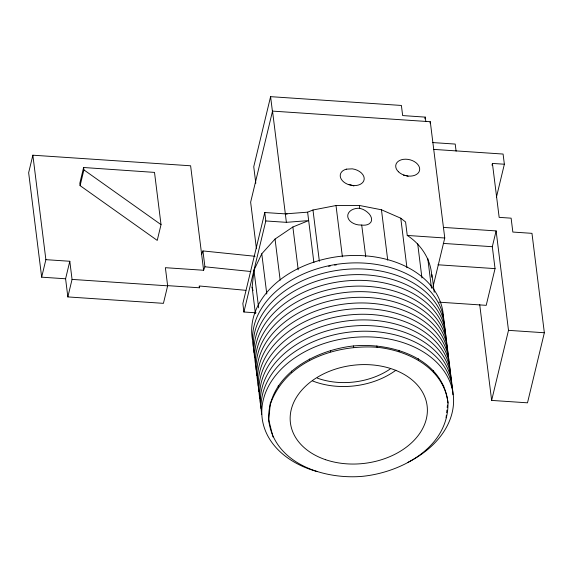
<?xml version="1.0" encoding="UTF-8"?>
<svg xmlns="http://www.w3.org/2000/svg" width="573" height="573" viewBox="0 0 573 573"><rect width="100%" height="100%" fill="white"/><g stroke="black" fill="none" stroke-linecap="round" stroke-linejoin="round"><path stroke-width="0.86" d="M255.386 313.445L252.12 287.195L253.954 270.212L261.775 253.789L275.047 239.048L292.867 226.987L308.661 220.591L286.378 222.338L265.815 220.956L264.769 212.526L287.123 213.994M268.558 419.192C268.1 374.986 314.821 350.082 353.498 345.956C391.517 342.339 442.141 358.003 447.835 401.637L448.007 403.034C448.473 447.241 401.745 472.145 363.067 476.27C325.049 479.888 274.424 464.223 268.737 420.582L268.558 419.192L273.006 436.97M268.737 420.582L270.399 402.21M431.748 277.246C431.569 260.343 421.32 244.521 407.253 235.439L405.577 221.98L400.771 218.206L381.453 209.782L359.371 205.456L336.007 205.535L312.973 209.997L307.615 212.168L285.34 213.872L272.533 111.105L430.28 121.72L444.763 237.996L433.088 286.557M446.088 417.774L446.36 415.224M446.639 412.682L446.911 410.132M447.191 407.582L447.463 405.039M429.994 123.023L430.28 121.72M203.623 270.263L190.616 165.783L32.862 155.197L28.65 172.717L41.664 277.174L65.594 278.786L67.843 296.921L163.434 303.346L167.645 285.834L165.375 267.691L203.623 270.263L204.919 266.796L202.942 250.931L255.057 256.281M41.664 277.174L45.876 259.662L32.862 155.197M83.608 167.509L79.819 183.274L80.113 185.645L157.238 240.402L161.027 224.637L154.509 172.401L83.608 167.509L83.902 169.88L80.113 185.645M65.594 278.786L69.806 261.267L45.876 259.662M67.843 296.921L72.055 279.402L69.806 261.267M167.388 285.626L199.411 287.782L199.834 286.027L245.867 290.332M425.832 121.555L425.259 117.121L402.654 115.567L401.394 105.453L270.592 96.658L253.746 166.729L255.802 183.253M272.533 111.105L250.637 202.19L256.432 248.725M264.769 212.526L242.852 303.575L243.905 312.006L256.102 312.829M243.905 312.006L265.815 220.956M424.851 118.819L425.259 117.121M491.999 165.153L492.415 163.427L504.362 164.229L496.462 197.098M438.947 302.157L486.212 305.337L495.043 268.622L492.314 246.712L496.118 230.912L443.488 227.409M492.415 163.427L499.162 217.36L511.116 218.17L512.842 232.051L531.966 233.34L544.35 332.755L527.497 402.826L491.648 400.412L508.495 330.349L496.118 230.912M201.653 254.398L202.942 250.931M270.571 403.6C285.741 361.262 335.47 344.28 377.034 347.274C408.42 350.425 444.082 368.324 448.007 403.034M346.293 169.157L352.302 168.842A12.183 8.194 13.5 0 1 363.826 176.541A12.183 8.201 13.2 0 1 356.227 185.502A12.183 8.201 13.2 0 1 341.3 179.242A12.183 8.201 13.2 0 1 346.307 169.178M361.713 225.067L358.426 224.91A12.198 8.387 6.2 0 1 347.718 216.028A12.198 8.387 6.2 0 1 358.268 208.235C362.473 208.371 366.276 210.893 369.127 213.829A12.062 7.642 25.5 0 1 370.774 222.36C368.675 225.11 364.908 225.468 361.713 225.067L365.753 256.754M432.472 142.555L455.206 144.074L456.101 151.157M433.825 149.403L503.087 154.051L504.362 164.229M443.266 243.41L492.314 246.712M437.965 264.783L495.043 268.622M72.055 279.402L167.645 285.834M508.495 330.349L544.35 332.755M407.253 235.439L444.763 237.996M204.919 266.796L250.852 271.516M83.902 169.88L161.027 224.637M252.12 287.195L253.015 290.647M479.701 304.528L491.648 400.412M432.028 274.696L434.212 292.287M427.752 258.316L431.476 288.212M443.566 385.257L443.738 386.646M417.667 243.647L421.936 277.941M433.475 370.588L433.646 371.977M400.771 218.206L406.937 267.727M418.261 358.634L418.433 360.023M381.453 209.782L387.735 260.185M398.944 350.203L399.123 351.6M376.862 345.884L377.034 347.274M336.007 205.535L342.396 256.826M353.498 345.956L353.677 347.353M312.973 209.997L319.362 261.288M330.463 350.425L330.635 351.815M307.615 212.168L313.897 262.592M292.867 226.987L298.211 269.854M309.313 358.977L309.484 360.374M270.592 96.658L272.433 111.441M275.047 239.048L280.176 280.168M291.492 371.039L291.664 372.436M261.775 253.789L266.796 294.035M278.22 385.787L278.392 387.176M253.954 270.212L258.645 307.837M199.196 286.006L199.411 287.782M285.34 213.872L286.378 222.338M359.371 205.456L359.715 208.321M317.471 471.658A96.264 69.011 -7.1 0 1 280.161 370.244A96.264 69.011 -7.1 0 1 428.203 355.174A96.264 69.011 -7.1 0 1 407.668 462.483M252.421 339.452A96.264 69.011 -7.1 0 1 341.343 256.217A96.264 69.011 -7.1 0 1 443.459 319.018M328.63 266.295A90.097 64.591 -7.1 0 1 330.342 265.929M334.646 265.127A90.097 64.591 -7.1 0 1 336.38 264.848M348.57 184.456A12.183 8.215 13.5 0 1 353.87 186.01M403.464 175.159A12.183 8.201 13.5 0 1 408.083 176.276M395.907 370.23A68.875 49.378 -7.1 0 1 312.572 380.945M390.127 369.055A63.338 45.41 -7.1 0 1 317.263 378.108M253.345 346.866A96.264 69.011 -7.1 0 1 342.862 263.566A96.264 69.011 -7.1 0 1 444.376 327.29M254.09 352.868A96.264 69.011 -7.1 0 1 343.012 269.632A96.264 69.011 -7.1 0 1 445.128 332.433M254.663 357.745A96.264 69.011 -7.1 0 1 343.728 275.369A96.264 69.011 -7.1 0 1 445.837 337.304M255.372 363.483A96.264 69.011 -7.1 0 1 345.039 281.035A96.264 69.011 -7.1 0 1 446.56 343.9M256.238 370.094A96.264 69.011 -7.1 0 1 345.161 286.858A96.264 69.011 -7.1 0 1 447.277 349.659M256.926 375.637A96.264 69.011 -7.1 0 1 345.848 292.402A96.264 69.011 -7.1 0 1 447.964 355.203M257.485 380.436A96.264 69.011 -7.1 0 1 346.558 298.053A96.264 69.011 -7.1 0 1 448.659 359.994M258.187 386.087A96.264 69.011 -7.1 0 1 347.259 303.704A96.264 69.011 -7.1 0 1 449.361 365.646M258.896 391.739A96.264 69.011 -7.1 0 1 349.158 309.234A96.264 69.011 -7.1 0 1 450.077 373.023M259.741 398.235A96.264 69.011 -7.1 0 1 348.663 315.007A96.264 69.011 -7.1 0 1 450.786 377.808M260.443 403.886A96.264 69.011 -7.1 0 1 348.771 320.722A96.264 69.011 -7.1 0 1 451.474 382.592M261.002 408.692A96.264 69.011 -7.1 0 1 350.074 326.309A96.264 69.011 -7.1 0 1 452.183 388.243M261.711 414.336A96.264 69.011 -7.1 0 1 351.371 331.896A96.264 69.011 -7.1 0 1 452.892 394.754M325.65 459.718A68.875 49.378 -7.1 0 0 427.372 409.215A68.875 49.378 -7.1 0 0 323.279 374.033A68.875 49.378 -7.1 0 0 325.65 459.718M398.436 171.771A12.183 8.201 13.5 0 0 418.935 172.022A12.183 8.201 13.5 0 0 405.72 159.201A12.183 8.201 13.5 0 0 398.436 171.771"/></g></svg>
